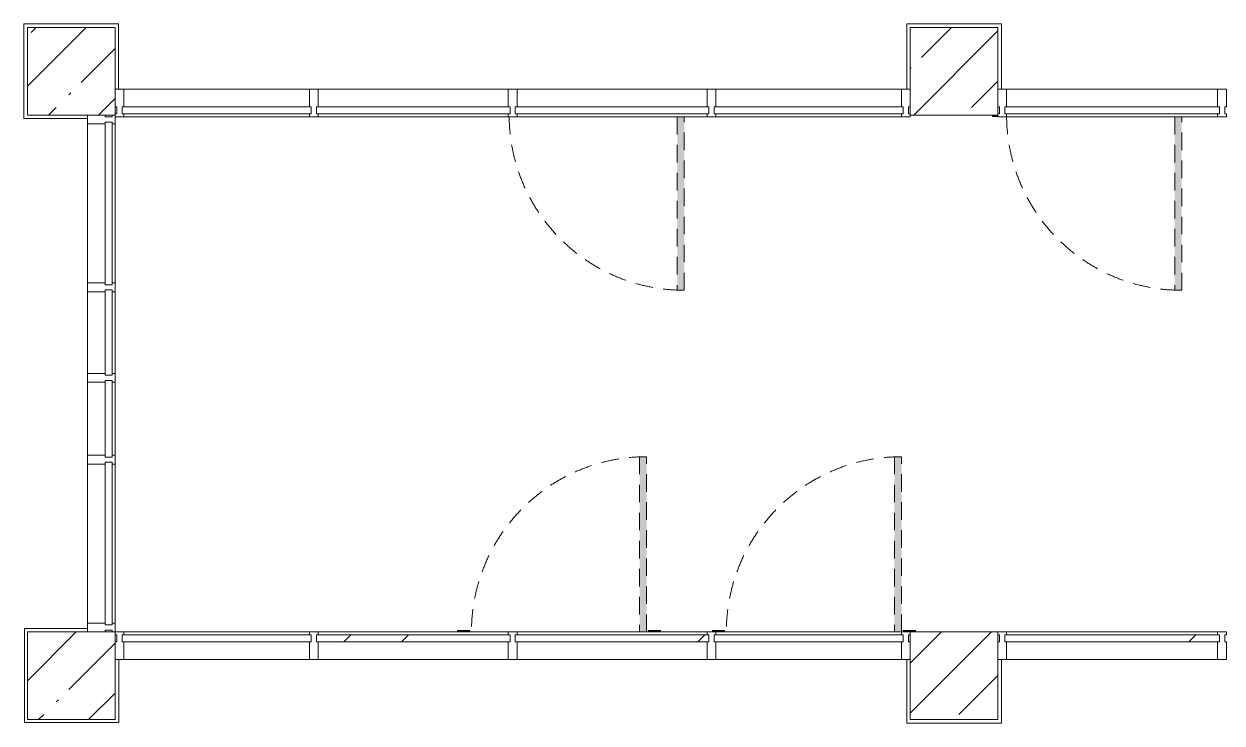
# Model space of a CAD drawing. Header units: millimetres. Extents: x 957 to 217451, y -8553 to 29000.
# Drawn here: x 163961 to 170801, y 15130 to 19120 of the extents above; entities that cross this region are included whole.
import ezdxf

# ---------------------------------------------------------------- set-up
doc = ezdxf.new("R2010")
doc.units = ezdxf.units.MM
doc.linetypes.add('200_ШТРИХ__ш1_п0_6_', pattern=[160, 100, -60])
for name, color, linetype, lineweight in [('A-DETL-MBND-1', 7, '200_ШТРИХ__ш1_п0_6_', 9), ('A-GLAZ-CURT-2', 7, 'Continuous', 5), ('A-GLAZ-CWMG-2', 7, 'Continuous', 5), ('S-COLS-2', 7, 'Continuous', 5)]:
    doc.layers.add(name, color=color, linetype=linetype, lineweight=lineweight)
doc.layers.add('A-FLOR-2', color=7, linetype='Continuous', lineweight=5, true_color=0xaaaaaa)

# ---------------------------------------------------------------- blocks, each defined once
blk = doc.blocks.new('110_Дверь_СКБ_1Ст_Внутренняя1 - Д-4 1100x2100h_су мгн-V197-3_2_1_птичка')
at = {"layer": 'A-DETL-MBND-1'}
for points in [[(-487.5, 1100), (-487.5, 110), (-447.5, 110), (-447.5, 1100)], [(562.5, 108), (562.5, 100), (592.5, 100), (592.5, 108)]]:
    blk.add_hatch(color=256, dxfattribs=at).paths.add_polyline_path(points)
for p, q in [((-487.5, 1100), (-487.5, 110)), ((-447.5, 1100), (-487.5, 1100)), ((-447.5, 110), (-447.5, 1100)), ((592.5, 108), (562.5, 108)), ((592.5, 100), (592.5, 108))]:
    blk.add_line(p, q, dxfattribs=at)
blk.add_arc((-487.5, 100), 1000, 0.57956, 90, dxfattribs=at)
blk = doc.blocks.new('110_Дверь_СКБ_1Ст_Внутренняя1 - Д-4 1100x2100h_су мгн-V198-3_2_1_птичка')
at = {"layer": 'A-DETL-MBND-1'}
blk.add_hatch(color=256, dxfattribs=at).paths.add_polyline_path([(-447.5, 1100), (-487.5, 1100), (-487.5, 110), (-447.5, 110), (-447.5, 537.6)])
for p, q in [((-487.5, 1100), (-487.5, 110)), ((-447.5, 1100), (-487.5, 1100)), ((-447.5, 110), (-447.5, 1100))]:
    blk.add_line(p, q, dxfattribs=at)
blk.add_arc((-487.5, 100), 1000, 0.57956, 90, dxfattribs=at)
blk = doc.blocks.new('BSC_Колонна _Прямоугольная - 500х500-V213-3_2_1_птичка')
at = {"layer": 'S-COLS-2'}
h = blk.add_hatch(dxfattribs=at)
h.set_pattern_fill('FP_89', color=256, style=0, pattern_type=2)
h.set_pattern_definition([(45, (-73790, -15400), (-285.1231, 285.1231), []), (45, (-73504.88, -15400), (-285.1231, 285.1231), [504.031, -100.806, 16.764, -84.042])])
h.paths.add_polyline_path([(-250, -250), (250, -250), (250, 250), (-250, 250), (-250, -76.5)])
for p, q in [((250, 250), (-250, 250)), ((-250, 250), (-250, -250)), ((250, -250), (250, 250)), ((-250, -250), (250, -250))]:
    blk.add_line(p, q, dxfattribs=at)
blk = doc.blocks.new('BSC_Колонна _Прямоугольная - 500х500-V214-3_2_1_птичка')
at = {"layer": 'S-COLS-2'}
h = blk.add_hatch(dxfattribs=at)
h.set_pattern_fill('FP_90', color=256, style=0, pattern_type=2)
h.set_pattern_definition([(45, (-78830, -15400), (-285.1231, 285.1231), []), (45, (-78544.88, -15400), (-285.1231, 285.1231), [504.031, -100.806, 16.764, -84.042])])
h.paths.add_polyline_path([(250, -250), (250, 250), (-250, 250), (-250, -250)])
for p, q in [((250, 250), (-250, 250)), ((-250, 250), (-250, -250)), ((250, -250), (250, 250)), ((-250, -250), (250, -250))]:
    blk.add_line(p, q, dxfattribs=at)
blk = doc.blocks.new('110_Дверь_СКБ_1Ст_Внутренняя1 - Д-4 _л_ 1100x2100h_су мгн-32399984-3_2_1_птичка')
at = {"layer": 'A-DETL-MBND-1'}
for points in [[(512.5, 40), (512.5, 1040), (472.5, 1040), (472.5, 40)], [(-512.5, 40), (-497.5, 40), (-497.5, 48), (-567.5, 48), (-567.5, 40), (-537.5, 40)], [(552.5, 40), (592.5, 40), (592.5, 48), (522.5, 48), (522.5, 40), (537.5, 40)]]:
    blk.add_hatch(color=256, dxfattribs=at).paths.add_polyline_path(points)
for p, q in [((512.5, 1040), (472.5, 1040)), ((472.5, 1040), (472.5, 40)), ((512.5, 40), (512.5, 1040)), ((-497.5, 48), (-567.5, 48)), ((-567.5, 48), (-567.5, 40)), ((-497.5, 40), (-497.5, 48)), ((592.5, 48), (522.5, 48)), ((522.5, 48), (522.5, 40)), ((592.5, 40), (592.5, 48))]:
    blk.add_line(p, q, dxfattribs=at)
blk.add_arc((512.5, 40), 1000, 90, 180, dxfattribs=at)
blk = doc.blocks.new('Системная панель - Стекло - 40мм-23562586-3_2_1_птичка')
at = {"layer": 'A-GLAZ-CURT-2'}
for p, q in [((464.2, 0), (-464.2, 0)), ((-464.2, 0), (-464.2, -40)), ((-464.2, -40), (464.2, -40)), ((464.2, -40), (464.2, 0))]:
    blk.add_line(p, q, dxfattribs=at)
blk = doc.blocks.new('Системная панель - Стекло - 40мм-24234994-3_2_1_птичка')
at = {"layer": 'A-GLAZ-CURT-2'}
for p, q in [((243.3, 0), (-243.3, 0)), ((-243.3, 0), (-243.3, -40)), ((243.3, -40), (243.3, 0)), ((-243.3, -40), (243.3, -40))]:
    blk.add_line(p, q, dxfattribs=at)
blk = doc.blocks.new('Прямоугольный импост - Импост структурный с накладкой - 160мм Темный-31239176-3_2_1_птичка')
at = {"layer": 'A-GLAZ-CWMG-2'}
for p, q in [((73883, 17641.7), (73883, 18550)), ((74040, 17641.7), (74040, 18550))]:
    blk.add_line(p, q, dxfattribs=at)
blk = doc.blocks.new('Прямоугольный импост - Импост структурный с накладкой - 160мм Темный-31239177-3_2_1_птичка')
at = {"layer": 'A-GLAZ-CWMG-2'}
for p, q in [((73883, 17125), (73883, 17591.7)), ((74040, 17125), (74040, 17591.7))]:
    blk.add_line(p, q, dxfattribs=at)
blk = doc.blocks.new('Прямоугольный импост - Импост структурный с накладкой - 160мм Темный-31239202-3_2_1_птичка')
at = {"layer": 'A-GLAZ-CWMG-2'}
for p, q in [((-50, 40), (-50, 140)), ((-50, 140), (0, 140)), ((-40, 40), (-50, 40)), ((-50, -17), (-50, 0)), ((-50, 0), (-40, 0)), ((-40, 0), (-40, 40)), ((-10, 40), (-10, 0)), ((0, 40), (-10, 40)), ((-10, 0), (0, 0)), ((0, -17), (-50, -17))]:
    blk.add_line(p, q, dxfattribs=at)
blk = doc.blocks.new('Прямоугольный импост - Импост структурный с накладкой - 160мм Темный-31239205-3_2_1_птичка')
at = {"layer": 'A-GLAZ-CWMG-2'}
for p, q in [((0, 140), (-50, 140)), ((-50, 140), (-50, 40)), ((-50, 40), (-40, 40)), ((-40, 0), (-50, 0)), ((-50, 0), (-50, -17)), ((-40, 40), (-40, 0)), ((-10, 0), (-10, 40)), ((-10, 40), (0, 40)), ((0, 0), (-10, 0)), ((-50, -17), (0, -17))]:
    blk.add_line(p, q, dxfattribs=at)
blk = doc.blocks.new('Прямоугольный импост - Импост структурный с накладкой - 160мм Темный-31239180-3_2_1_птичка')
at = {"layer": 'A-GLAZ-CWMG-2'}
for p, q in [((-25, 40), (-25, 140)), ((-25, 140), (25, 140)), ((25, 140), (25, 40)), ((-15, 40), (-25, 40)), ((-25, -17), (-25, 0)), ((-25, 0), (-15, 0)), ((-15, 0), (-15, 40)), ((15, 40), (15, 0)), ((25, 40), (15, 40)), ((15, 0), (25, 0)), ((25, 0), (25, -17)), ((25, -17), (-25, -17))]:
    blk.add_line(p, q, dxfattribs=at)
blk = doc.blocks.new('110_Дверь_СКБ_1Ст_Внутренняя1 - Д-5 _л_ 1100x2100h_су мгн EIW30-32897889-3_2_1_птичка')
at = {"layer": 'A-DETL-MBND-1'}
for points in [[(472.5, 40), (512.5, 40), (512.5, 1040), (472.5, 1040), (472.5, 238.6)], [(-497.5, 40), (-497.5, 48), (-567.5, 48), (-567.5, 40), (-512.5, 40)], [(522.5, 40), (592.5, 40), (592.5, 48), (522.5, 48)]]:
    blk.add_hatch(color=256, dxfattribs=at).paths.add_polyline_path(points)
for p, q in [((512.5, 1040), (472.5, 1040)), ((472.5, 1040), (472.5, 40)), ((512.5, 40), (512.5, 1040)), ((-497.5, 48), (-567.5, 48)), ((-567.5, 48), (-567.5, 40)), ((-497.5, 40), (-497.5, 48)), ((592.5, 48), (522.5, 48)), ((522.5, 48), (522.5, 40)), ((592.5, 40), (592.5, 48))]:
    blk.add_line(p, q, dxfattribs=at)
blk.add_arc((512.5, 40), 1000, 90, 180, dxfattribs=at)
blk = doc.blocks.new('BSC_Колонна _Прямоугольная - 500х500-V252-3_2_1_птичка')
at = {"layer": 'S-COLS-2'}
h = blk.add_hatch(dxfattribs=at)
h.set_pattern_fill('FP_98', color=256, style=0, pattern_type=2)
h.set_pattern_definition([(45, (-73790, -18850), (-285.1231, 285.1231), []), (45, (-73504.88, -18850), (-285.1231, 285.1231), [504.031, -100.806, 16.764, -84.042])])
h.paths.add_polyline_path([(-141.4, -250), (250, -250), (250, 250), (-250, 250), (-250, -250)])
for p, q in [((250, 250), (-250, 250)), ((-250, 250), (-250, -250)), ((250, -250), (250, 250)), ((-250, -250), (250, -250))]:
    blk.add_line(p, q, dxfattribs=at)
blk = doc.blocks.new('BSC_Колонна _Прямоугольная - 500х500-V253-3_2_1_птичка')
at = {"layer": 'S-COLS-2'}
h = blk.add_hatch(dxfattribs=at)
h.set_pattern_fill('FP_99', color=256, style=0, pattern_type=2)
h.set_pattern_definition([(45, (-78830, -18850), (-285.1231, 285.1231), []), (45, (-78544.88, -18850), (-285.1231, 285.1231), [504.031, -100.806, 16.764, -84.042])])
h.paths.add_polyline_path([(250, -250), (248.1, 250), (-250, 250), (-250, -250)])
for p, q in [((250, 250), (-250, 250)), ((-250, 250), (-250, -250)), ((250, -250), (250, 250)), ((-250, -250), (250, -250))]:
    blk.add_line(p, q, dxfattribs=at)
blk = doc.blocks.new('Системная панель - Стекло - 40мм-24234969-3_2_1_птичка')
at = {"layer": 'A-GLAZ-CURT-2'}
for p, q in [((540, 40), (-540, 40)), ((-540, 40), (-540, 0)), ((-540, 0), (540, 0)), ((540, 0), (540, 40))]:
    blk.add_line(p, q, dxfattribs=at)
blk = doc.blocks.new('Прямоугольный импост - Импост структурный с накладкой - 160мм-23562401-3_2_1_птичка')
at = {"layer": 'A-GLAZ-CWMG-2'}
for p, q in [((75150, 18747), (74090, 18747)), ((75150, 18590), (74090, 18590))]:
    blk.add_line(p, q, dxfattribs=at)
blk = doc.blocks.new('Прямоугольный импост - Импост структурный с накладкой - 160мм-23618922-3_2_1_птичка')
at = {"layer": 'A-GLAZ-CWMG-2'}
for p, q in [((-50, 0), (-50, 17)), ((-50, 17), (0, 17)), ((-40, 0), (-50, 0)), ((-40, -40), (-40, 0)), ((0, 0), (-10, 0)), ((-10, 0), (-10, -40)), ((0, 17), (0, 7)), ((-50, -140), (-50, -40)), ((-50, -40), (-40, -40)), ((-10, -40), (0, -40)), ((0, -140), (-50, -140))]:
    blk.add_line(p, q, dxfattribs=at)
blk = doc.blocks.new('Прямоугольный импост - Импост структурный с накладкой - 160мм-23618923-3_2_1_птичка')
at = {"layer": 'A-GLAZ-CWMG-2'}
for p, q in [((0, 17), (-50, 17)), ((-50, 17), (-50, 0)), ((-50, 0), (-40, 0)), ((-40, 0), (-40, -40)), ((-10, -40), (-10, 0)), ((-10, 0), (0, 0)), ((0, 7), (0, 17)), ((-40, -40), (-50, -40)), ((-50, -40), (-50, -140)), ((0, -40), (-10, -40)), ((-50, -140), (0, -140))]:
    blk.add_line(p, q, dxfattribs=at)
blk = doc.blocks.new('Системная панель - Стекло - 40мм-24234970-3_2_1_птичка')
at = {"layer": 'A-GLAZ-CURT-2'}
h = blk.add_hatch(dxfattribs=at)
h.set_pattern_fill('FP_102', color=256, style=0, pattern_type=2)
h.set_pattern_definition([(45, (-77377.5, -18107), (-1414.214, 1414.214), [1000, -3000]), (45, (-78377.5, -18607), (-1414.214, 1414.214), [3000, -1000]), (45, (-76377.5, -19107), (-1414.214, 1414.214), [1000, -3000])])
h.paths.add_polyline_path([(499.9, 0), (552.5, 0), (552.5, 40), (-552.5, 40), (-552.5, 0), (-542.5, 0)])
for p, q in [((552.5, 40), (-552.5, 40)), ((-552.5, 40), (-552.5, 0)), ((-552.5, 0), (552.5, 0)), ((552.5, 0), (552.5, 40))]:
    blk.add_line(p, q, dxfattribs=at)
blk = doc.blocks.new('Прямоугольный импост - Импост структурный с накладкой - 160мм-23562410-3_2_1_птичка')
at = {"layer": 'A-GLAZ-CWMG-2'}
for p, q in [((77420, 18747), (76335, 18747)), ((77420, 18590), (76335, 18590))]:
    blk.add_line(p, q, dxfattribs=at)
blk = doc.blocks.new('Прямоугольный импост - Импост структурный с накладкой - 160мм-23618920-3_2_1_птичка')
at = {"layer": 'A-GLAZ-CWMG-2'}
for p, q in [((-25, 0), (-25, 17)), ((-25, 17), (25, 17)), ((-15, 0), (-25, 0)), ((-15, -40), (-15, 0)), ((25, 0), (15, 0)), ((15, 0), (15, -40)), ((25, 17), (25, 0)), ((-25, -140), (-25, -40)), ((-25, -40), (-15, -40)), ((15, -40), (25, -40)), ((25, -40), (25, -140)), ((25, -140), (-25, -140))]:
    blk.add_line(p, q, dxfattribs=at)
blk = doc.blocks.new('Системная панель - Стекло - 40мм-30335137-3_2_1_птичка')
at = {"layer": 'A-GLAZ-CURT-2'}
for p, q in [((540, 0), (-540, 0)), ((-540, 0), (-540, -40)), ((540, -40), (540, 0)), ((-540, -40), (540, -40))]:
    blk.add_line(p, q, dxfattribs=at)
blk = doc.blocks.new('Прямоугольный импост - Импост структурный с накладкой - 160мм-23562329-3_2_1_птичка')
at = {"layer": 'A-GLAZ-CWMG-2'}
for p, q in [((75150, 15650), (74090, 15650)), ((75150, 15493), (74090, 15493))]:
    blk.add_line(p, q, dxfattribs=at)
blk = doc.blocks.new('Прямоугольный импост - Импост структурный с накладкой - 160мм-30335138-3_2_1_птичка')
at = {"layer": 'A-GLAZ-CWMG-2'}
for p, q in [((-50, 40), (-50, 140)), ((-50, 140), (0, 140)), ((-40, 40), (-50, 40)), ((-50, -17), (-50, 0)), ((-50, 0), (-40, 0)), ((-40, 0), (-40, 40)), ((-10, 40), (-10, 0)), ((0, 40), (-10, 40)), ((-10, 0), (0, 0)), ((0, -17), (-50, -17))]:
    blk.add_line(p, q, dxfattribs=at)
blk = doc.blocks.new('Прямоугольный импост - Импост структурный с накладкой - 160мм-30335139-3_2_1_птичка')
at = {"layer": 'A-GLAZ-CWMG-2'}
for p, q in [((0, 140), (-50, 140)), ((-50, 140), (-50, 40)), ((-50, 40), (-40, 40)), ((-40, 0), (-50, 0)), ((-50, 0), (-50, -17)), ((-40, 40), (-40, 0)), ((-10, 0), (-10, 40)), ((-10, 40), (0, 40)), ((0, 0), (-10, 0)), ((-50, -17), (0, -17))]:
    blk.add_line(p, q, dxfattribs=at)
blk = doc.blocks.new('Системная панель - Стекло - 40мм-30335140-3_2_1_птичка')
at = {"layer": 'A-GLAZ-CURT-2'}
h = blk.add_hatch(dxfattribs=at)
h.set_pattern_fill('FP_103', color=256, style=0, pattern_type=2)
h.set_pattern_definition([(45, (-77377.5, -15133), (-1414.214, 1414.214), [1000, -3000]), (45, (-78377.5, -15633), (-1414.214, 1414.214), [3000, -1000]), (45, (-76377.5, -16133), (-1414.214, 1414.214), [1000, -3000])])
h.paths.add_polyline_path([(552.5, -40), (552.5, 0), (-552.5, 0), (-552.5, -40), (542.5, -40)])
for p, q in [((552.5, 0), (-552.5, 0)), ((-552.5, 0), (-552.5, -40)), ((552.5, -40), (552.5, 0)), ((-552.5, -40), (552.5, -40))]:
    blk.add_line(p, q, dxfattribs=at)
blk = doc.blocks.new('Прямоугольный импост - Импост структурный с накладкой - 160мм-23562331-3_2_1_птичка')
at = {"layer": 'A-GLAZ-CWMG-2'}
for p, q in [((77420, 15650), (76335, 15650)), ((77420, 15493), (76335, 15493))]:
    blk.add_line(p, q, dxfattribs=at)
blk = doc.blocks.new('Прямоугольный импост - Импост структурный с накладкой - 160мм-30335135-3_2_1_птичка')
at = {"layer": 'A-GLAZ-CWMG-2'}
for p, q in [((-25, 40), (-25, 140)), ((-25, 140), (25, 140)), ((25, 140), (25, 40)), ((-15, 40), (-25, 40)), ((-25, -17), (-25, 0)), ((-25, 0), (-15, 0)), ((-15, 0), (-15, 40)), ((15, 40), (15, 0)), ((25, 40), (15, 40)), ((15, 0), (25, 0)), ((25, 0), (25, -17)), ((25, -17), (-25, -17))]:
    blk.add_line(p, q, dxfattribs=at)
blk = doc.blocks.new('Системная панель - Стекло - 40мм-30335156-3_2_1_птичка')
at = {"layer": 'A-GLAZ-CURT-2'}
h = blk.add_hatch(dxfattribs=at)
h.set_pattern_fill('FP_104', color=256, style=0, pattern_type=2)
h.set_pattern_definition([(45, (-80232.5, -15133), (-1414.214, 1414.214), [1000, -3000]), (45, (-81232.5, -15633), (-1414.214, 1414.214), [3000, -1000]), (45, (-79232.5, -16133), (-1414.214, 1414.214), [1000, -3000])])
h.paths.add_polyline_path([(602.5, -40), (612.5, -40), (612.5, 0), (-612.5, 0), (-612.5, -40), (186.5, -40)])
for p, q in [((612.5, 0), (-612.5, 0)), ((-612.5, 0), (-612.5, -40)), ((-612.5, -40), (612.5, -40)), ((612.5, -40), (612.5, 0))]:
    blk.add_line(p, q, dxfattribs=at)
blk = doc.blocks.new('Прямоугольный импост - Импост структурный с накладкой - 160мм-23562106-3_2_1_птичка')
at = {"layer": 'A-GLAZ-CWMG-2'}
for p, q in [((80335, 15650), (79130, 15650)), ((80335, 15493), (79130, 15493))]:
    blk.add_line(p, q, dxfattribs=at)
blk = doc.blocks.new('Системная панель - Стекло - 40мм-23618921-3_2_1_птичка')
at = {"layer": 'A-GLAZ-CURT-2'}
h = blk.add_hatch(dxfattribs=at)
h.set_pattern_fill('FP_106', color=256, style=0, pattern_type=2)
h.set_pattern_definition([(45, (-80232.5, -18107), (-1414.214, 1414.214), [1000, -3000]), (45, (-81232.5, -18607), (-1414.214, 1414.214), [3000, -1000]), (45, (-79232.5, -19107), (-1414.214, 1414.214), [1000, -3000])])
h.paths.add_polyline_path([(602.5, 0), (612.5, 0), (612.5, 40), (-612.5, 40), (-612.5, 0), (-490.7, 0)])
for p, q in [((612.5, 40), (-612.5, 40)), ((-612.5, 40), (-612.5, 0)), ((612.5, 0), (612.5, 40)), ((-612.5, 0), (612.5, 0))]:
    blk.add_line(p, q, dxfattribs=at)
blk = doc.blocks.new('Прямоугольный импост - Импост структурный с накладкой - 160мм-23562040-3_2_1_птичка')
at = {"layer": 'A-GLAZ-CWMG-2'}
for p, q in [((80335, 18747), (79130, 18747)), ((80335, 18590), (79130, 18590))]:
    blk.add_line(p, q, dxfattribs=at)
blk = doc.blocks.new('Прямоугольный импост - Импост структурный с накладкой - 160мм-30335136-3_2_1_птичка')
at = {"layer": 'A-GLAZ-CWMG-2'}
for p, q in [((-25, 40), (-25, 140)), ((-25, 140), (25, 140)), ((25, 140), (25, 40)), ((-15, 40), (-25, 40)), ((-25, -17), (-25, 0)), ((-25, 0), (-15, 0)), ((-15, 0), (-15, 40)), ((15, 40), (15, 0)), ((25, 40), (15, 40)), ((15, 0), (25, 0)), ((25, 0), (25, -17)), ((25, -17), (-25, -17))]:
    blk.add_line(p, q, dxfattribs=at)
blk = doc.blocks.new('Системная панель - Стекло - 40мм-V274-3_2_1_птичка')
at = {"layer": 'A-GLAZ-CURT-2'}
for p, q in [((552.5, 40), (-552.5, 40)), ((-552.5, 40), (-552.5, 0)), ((-552.5, 0), (552.5, 0)), ((552.5, 0), (552.5, 40))]:
    blk.add_line(p, q, dxfattribs=at)
blk = doc.blocks.new('Системная панель - Стекло - 40мм-V275-3_2_1_птичка')
at = {"layer": 'A-GLAZ-CURT-2'}
h = blk.add_hatch(dxfattribs=at)
h.set_pattern_fill('FP_119', color=256, style=0, pattern_type=2)
h.set_pattern_definition([(45, (-76242.5, -15133), (-1414.214, 1414.214), [1000, -3000]), (45, (-77242.5, -15633), (-1414.214, 1414.214), [3000, -1000]), (45, (-75242.5, -16133), (-1414.214, 1414.214), [1000, -3000])])
h.paths.add_polyline_path([(-229.5, -40), (552.5, -40), (552.5, 0), (-552.5, 0), (-552.5, -40), (-542.5, -40)])
for p, q in [((552.5, 0), (-552.5, 0)), ((-552.5, 0), (-552.5, -40)), ((552.5, -40), (552.5, 0)), ((-552.5, -40), (552.5, -40))]:
    blk.add_line(p, q, dxfattribs=at)
blk = doc.blocks.new('Прямоугольный импост - Импост структурный с накладкой - 160мм-23562332-3_2_1_птичка')
at = {"layer": 'A-GLAZ-CWMG-2'}
for p, q in [((76285, 15650), (75200, 15650)), ((76285, 15493), (75200, 15493))]:
    blk.add_line(p, q, dxfattribs=at)
blk = doc.blocks.new('Системная панель - Стекло - 40мм-V276-3_2_1_птичка')
at = {"layer": 'A-GLAZ-CURT-2'}
for p, q in [((540, 0), (-540, 0)), ((-540, 0), (-540, -40)), ((540, -40), (540, 0)), ((-540, -40), (540, -40))]:
    blk.add_line(p, q, dxfattribs=at)
blk = doc.blocks.new('Прямоугольный импост - Импост структурный с накладкой - 160мм-23562335-3_2_1_птичка')
at = {"layer": 'A-GLAZ-CWMG-2'}
for p, q in [((78530, 15650), (77470, 15650)), ((78530, 15493), (77470, 15493))]:
    blk.add_line(p, q, dxfattribs=at)
blk = doc.blocks.new('Системная панель - Стекло - 40мм-V277-3_2_1_птичка')
at = {"layer": 'A-GLAZ-CURT-2'}
for p, q in [((540, 40), (-540, 40)), ((-540, 40), (-540, 0)), ((-540, 0), (540, 0)), ((540, 0), (540, 40))]:
    blk.add_line(p, q, dxfattribs=at)
blk = doc.blocks.new('Системная панель - Стекло - 40мм-23562590-3_2_1_птичка')
at = {"layer": 'A-GLAZ-CURT-2'}
h = blk.add_hatch(dxfattribs=at)
h.set_pattern_fill('FP_120', color=256, style=0, pattern_type=2)
h.set_pattern_definition([(135, (15654.2, -74523), (-1414.214, -1414.214), [1000, -3000]), (135, (16154.2, -75523), (-1414.214, -1414.214), [3000, -1000]), (135, (16654.2, -73523), (-1414.214, -1414.214), [1000, -3000])])
h.paths.add_polyline_path([(464.2, 0), (-464.2, 0), (-464.2, -40), (464.2, -40)])
for p, q in [((464.2, 0), (-464.2, 0)), ((-464.2, 0), (-464.2, -40)), ((464.2, -40), (464.2, 0)), ((-464.2, -40), (464.2, -40))]:
    blk.add_line(p, q, dxfattribs=at)
blk = doc.blocks.new('Системная панель - Стекло - 40мм-24234995-3_2_1_птичка')
at = {"layer": 'A-GLAZ-CURT-2'}
for p, q in [((218.3, 0), (-218.3, 0)), ((-218.3, 0), (-218.3, -40)), ((218.3, -40), (218.3, 0)), ((-218.3, -40), (218.3, -40))]:
    blk.add_line(p, q, dxfattribs=at)
blk = doc.blocks.new('Прямоугольный импост - Импост структурный с накладкой - 160мм Темный-31239183-3_2_1_птичка')
at = {"layer": 'A-GLAZ-CWMG-2'}
for p, q in [((73883, 16658.3), (73883, 17075)), ((74040, 16658.3), (74040, 17075))]:
    blk.add_line(p, q, dxfattribs=at)

msp = doc.modelspace()

# ---------------------------------------------------------------- linework, layer by layer
at = {"layer": 'A-FLOR-2'}
for p, q in [((163960.9, 18580), (163960.9, 19120)), ((163960.9, 19120), (164500.9, 19120)), ((164500.9, 19120), (164500.9, 18747)), ((169000.9, 18747), (169000.9, 19120)), ((169000.9, 19120), (169540.9, 19120)), ((169540.9, 19120), (169540.9, 18747)), ((164323.9, 18580), (163960.9, 18580)), ((163963.9, 15133), (163963.9, 15670)), ((163963.9, 15670), (164323.9, 15670)), ((164501.9, 15493), (164501.9, 15133)), ((169000.9, 15130), (169000.9, 15493)), ((169540.9, 15493), (169540.9, 15130)), ((164501.9, 15133), (163963.9, 15133)), ((169540.9, 15130), (169000.9, 15130))]:
    msp.add_line(p, q, dxfattribs=at)

# ---------------------------------------------------------------- block references
at = {"layer": 'A-DETL-MBND-1', "rotation": 180}
for name, p in [('110_Дверь_СКБ_1Ст_Внутренняя1 - Д-4 1100x2100h_су мгн-V198-3_2_1_птичка', (167243.4, 18700)), ('110_Дверь_СКБ_1Ст_Внутренняя1 - Д-4 1100x2100h_су мгн-V197-3_2_1_птичка', (170083.4, 18700))]:
    msp.add_blockref(name, p, dxfattribs=at)
at = {"layer": 'A-DETL-MBND-1'}
for name, p in [('110_Дверь_СКБ_1Ст_Внутренняя1 - Д-5 _л_ 1100x2100h_су мгн EIW30-32897889-3_2_1_птичка', (167003.2, 15610)), ('110_Дверь_СКБ_1Ст_Внутренняя1 - Д-4 _л_ 1100x2100h_су мгн-32399984-3_2_1_птичка', (168458.4, 15610))]:
    msp.add_blockref(name, p, dxfattribs=at)
at = {"layer": 'A-GLAZ-CURT-2'}
for name, p in [('Системная панель - Стекло - 40мм-24234969-3_2_1_птичка', (165060.9, 18607)), ('Системная панель - Стекло - 40мм-V274-3_2_1_птичка', (166183.4, 18607)), ('Системная панель - Стекло - 40мм-24234970-3_2_1_птичка', (167318.4, 18607)), ('Системная панель - Стекло - 40мм-V277-3_2_1_птичка', (168440.9, 18607)), ('Системная панель - Стекло - 40мм-23618921-3_2_1_птичка', (170173.4, 18607)), ('Системная панель - Стекло - 40мм-30335137-3_2_1_птичка', (165060.9, 15633)), ('Системная панель - Стекло - 40мм-V275-3_2_1_птичка', (166183.4, 15633)), ('Системная панель - Стекло - 40мм-30335140-3_2_1_птичка', (167318.4, 15633)), ('Системная панель - Стекло - 40мм-V276-3_2_1_птичка', (168440.9, 15633)), ('Системная панель - Стекло - 40мм-30335156-3_2_1_птичка', (170173.4, 15633))]:
    msp.add_blockref(name, p, dxfattribs=at)
at = {"layer": 'A-GLAZ-CURT-2', "rotation": 269.9999999999998}
for name, p in [('Системная панель - Стекло - 40мм-23562586-3_2_1_птичка', (164463.9, 18095.8)), ('Системная панель - Стекло - 40мм-24234994-3_2_1_птичка', (164463.9, 17358.3)), ('Системная панель - Стекло - 40мм-24234995-3_2_1_птичка', (164463.9, 16866.7)), ('Системная панель - Стекло - 40мм-23562590-3_2_1_птичка', (164463.9, 16154.2))]:
    msp.add_blockref(name, p, dxfattribs=at)
at = {"layer": 'A-GLAZ-CWMG-2'}
for name, p, rotation in [('Прямоугольный импост - Импост структурный с накладкой - 160мм-23618923-3_2_1_птичка', (164480.9, 18607), 180), ('Прямоугольный импост - Импост структурный с накладкой - 160мм-23618923-3_2_1_птичка', (169520.9, 18607), 180), ('Прямоугольный импост - Импост структурный с накладкой - 160мм Темный-31239205-3_2_1_птичка', (164463.9, 18600), 89.99999999999984), ('Прямоугольный импост - Импост структурный с накладкой - 160мм-30335139-3_2_1_птичка', (164480.9, 15633), 180), ('Прямоугольный импост - Импост структурный с накладкой - 160мм-30335139-3_2_1_птичка', (169520.9, 15633), 180)]:
    msp.add_blockref(name, p, dxfattribs=dict(at, rotation=rotation))
for name, p in [('Прямоугольный импост - Импост структурный с накладкой - 160мм-23562401-3_2_1_птичка', (90440.9, 0)), ('Прямоугольный импост - Импост структурный с накладкой - 160мм-23562410-3_2_1_птичка', (89305.9, 0)), ('Прямоугольный импост - Импост структурный с накладкой - 160мм-23562410-3_2_1_птичка', (90440.9, 0)), ('Прямоугольный импост - Импост структурный с накладкой - 160мм-23562401-3_2_1_птичка', (93820.9, 0)), ('Прямоугольный импост - Импост структурный с накладкой - 160мм-23562040-3_2_1_птичка', (90440.9, 0)), ('Прямоугольный импост - Импост структурный с накладкой - 160мм Темный-31239176-3_2_1_птичка', (90440.9, 0)), ('Прямоугольный импост - Импост структурный с накладкой - 160мм Темный-31239177-3_2_1_птичка', (90440.9, 0)), ('Прямоугольный импост - Импост структурный с накладкой - 160мм Темный-31239183-3_2_1_птичка', (90440.9, 0)), ('Прямоугольный импост - Импост структурный с накладкой - 160мм Темный-31239176-3_2_1_птичка', (90440.9, -1941.7)), ('Прямоугольный импост - Импост структурный с накладкой - 160мм-23562329-3_2_1_птичка', (90440.9, 0)), ('Прямоугольный импост - Импост структурный с накладкой - 160мм-23562332-3_2_1_птичка', (90440.9, 0)), ('Прямоугольный импост - Импост структурный с накладкой - 160мм-23562331-3_2_1_птичка', (90440.9, 0)), ('Прямоугольный импост - Импост структурный с накладкой - 160мм-23562335-3_2_1_птичка', (90440.9, 0)), ('Прямоугольный импост - Импост структурный с накладкой - 160мм-23562106-3_2_1_птичка', (90440.9, 0))]:
    msp.add_blockref(name, p, dxfattribs=at)
at = {"layer": 'A-GLAZ-CWMG-2', "extrusion": (0, 0, -1)}
for name, p, rotation in [('Прямоугольный импост - Импост структурный с накладкой - 160мм-23618920-3_2_1_птичка', (-165615.9, 18607), 180), ('Прямоугольный импост - Импост структурный с накладкой - 160мм-23618920-3_2_1_птичка', (-166750.9, 18607), 180), ('Прямоугольный импост - Импост структурный с накладкой - 160мм-23618920-3_2_1_птичка', (-167885.9, 18607), 180), ('Прямоугольный импост - Импост структурный с накладкой - 160мм-23618922-3_2_1_птичка', (-169020.9, 18607), 180), ('Прямоугольный импост - Импост структурный с накладкой - 160мм-23618920-3_2_1_птичка', (-170800.9, 18607), 180), ('Прямоугольный импост - Импост структурный с накладкой - 160мм Темный-31239180-3_2_1_птичка', (-164463.9, 17616.7), 270.0000000000002), ('Прямоугольный импост - Импост структурный с накладкой - 160мм Темный-31239180-3_2_1_птичка', (-164463.9, 17100), 270.0000000000002), ('Прямоугольный импост - Импост структурный с накладкой - 160мм Темный-31239180-3_2_1_птичка', (-164463.9, 16633.3), 270.0000000000002), ('Прямоугольный импост - Импост структурный с накладкой - 160мм Темный-31239202-3_2_1_птичка', (-164463.9, 15650), 270.0000000000002), ('Прямоугольный импост - Импост структурный с накладкой - 160мм-30335136-3_2_1_птичка', (-165615.9, 15633), 180), ('Прямоугольный импост - Импост структурный с накладкой - 160мм-30335135-3_2_1_птичка', (-166750.9, 15633), 180), ('Прямоугольный импост - Импост структурный с накладкой - 160мм-30335136-3_2_1_птичка', (-167885.9, 15633), 180), ('Прямоугольный импост - Импост структурный с накладкой - 160мм-30335138-3_2_1_птичка', (-169020.9, 15633), 180), ('Прямоугольный импост - Импост структурный с накладкой - 160мм-30335136-3_2_1_птичка', (-170800.9, 15633), 180)]:
    msp.add_blockref(name, p, dxfattribs=dict(at, rotation=rotation))
at = {"layer": 'S-COLS-2'}
for name, p in [('BSC_Колонна _Прямоугольная - 500х500-V252-3_2_1_птичка', (164230.9, 18850)), ('BSC_Колонна _Прямоугольная - 500х500-V253-3_2_1_птичка', (169270.9, 18850)), ('BSC_Колонна _Прямоугольная - 500х500-V213-3_2_1_птичка', (164230.9, 15400)), ('BSC_Колонна _Прямоугольная - 500х500-V214-3_2_1_птичка', (169270.9, 15400))]:
    msp.add_blockref(name, p, dxfattribs=at)

doc.saveas('drawing.dxf')
